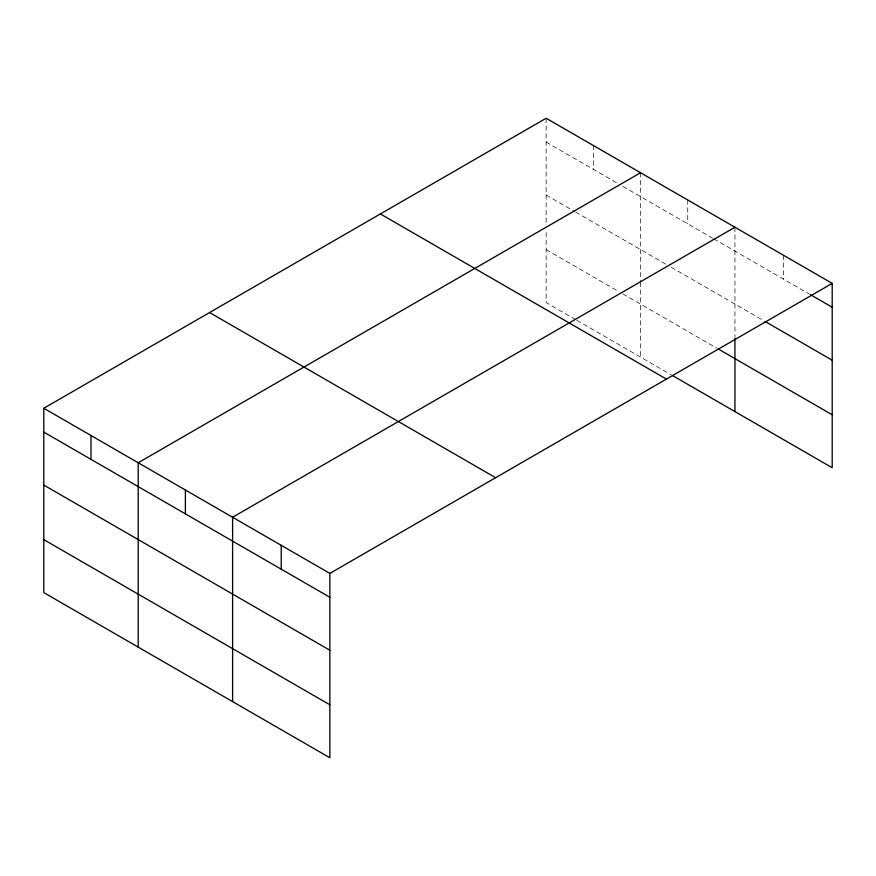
<?xml version="1.0" encoding="UTF-8"?>
<svg xmlns="http://www.w3.org/2000/svg" width="876" height="876" viewBox="0 0 876 876"><rect width="100%" height="100%" fill="white"/><g stroke="black" fill="none" stroke-linecap="round" stroke-linejoin="round"><path stroke-width="0.66" stroke-dasharray="4.38 3.29" d="M546.142 142.087L618.127 183.642M622.847 186.369L712.517 238.141M713.699 238.819L809.041 293.865M546.142 195.052L574.459 211.401M575.642 212.08L666.505 264.541M671.224 267.268L763.883 320.769M546.142 249.627L618.127 291.182M622.847 293.909L717.247 348.407M575.642 319.62L546.142 302.592L546.142 230.519M576.824 320.298L671.224 374.797M783.571 255.31L783.571 279.159M734.942 227.234L734.942 336.8M687.737 199.98L687.737 223.84M640.542 172.736L640.542 280.933M640.542 282.291L640.542 357.09M593.348 145.482L593.348 169.342M546.142 118.238L546.142 225.066"/><path stroke-width="1.31" d="M43.8 408.26L329.858 573.408L329.858 757.762L43.8 592.614L43.8 408.26L546.142 118.238L832.2 283.386L832.2 467.74L672.407 375.486M640.542 172.736L138.2 462.758L138.2 647.112M734.942 227.234L232.6 517.256L232.6 701.61M329.858 573.408L832.2 283.386M810.201 294.533L832.2 307.235M765.044 321.437L832.2 360.2M718.419 349.086L832.2 414.775M380.37 213.941L666.428 379.1M209.572 312.546L495.63 477.705M43.8 432.109L329.858 597.268M43.8 485.074L329.858 650.233M43.8 539.649L329.858 704.797M734.942 338.158L734.942 411.589M281.229 545.332L281.229 569.192M185.394 490.012L185.394 513.862M90.994 435.514L90.994 459.363"/></g></svg>
